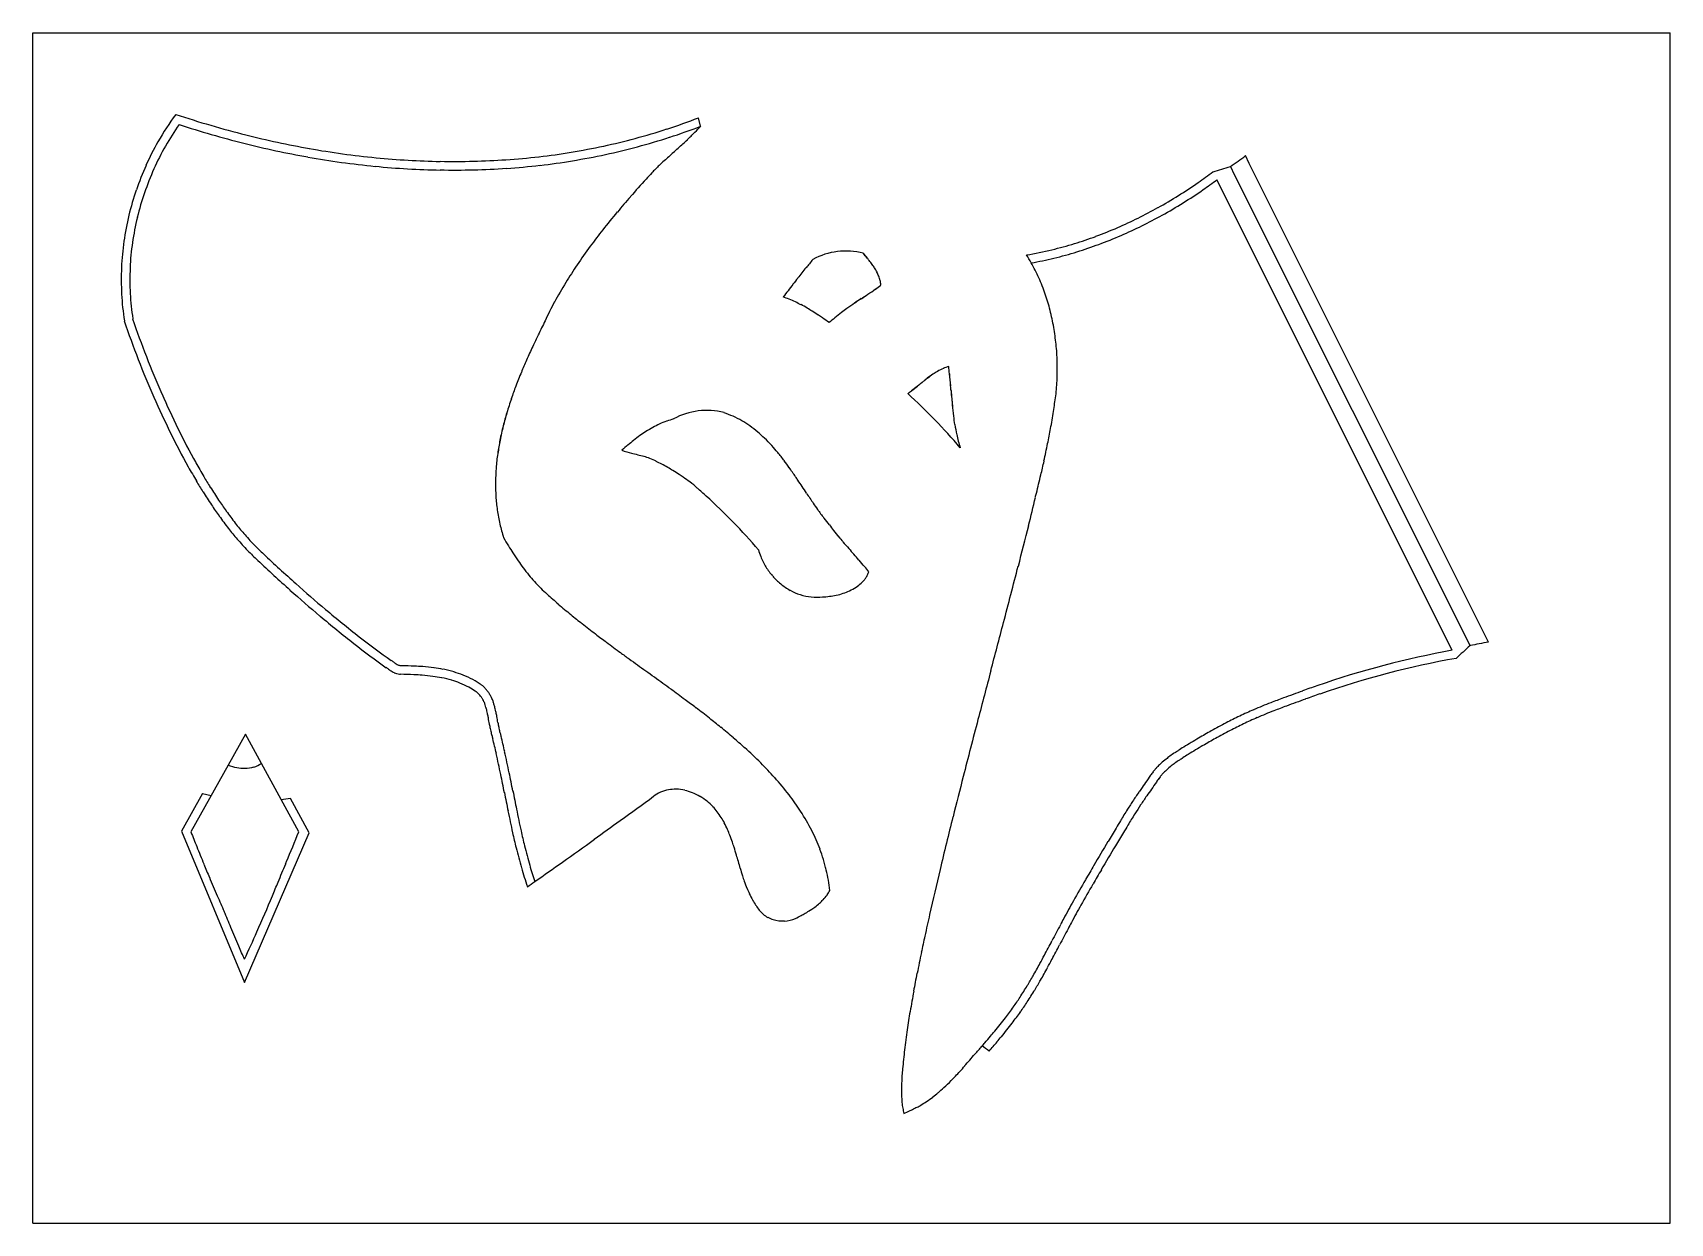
# Model space of a CAD drawing. Extents: x -48 to 1052, y -2304 to -1504.
import ezdxf

# ---------------------------------------------------------------- set-up
doc = ezdxf.new("R2010")
doc.units = 0
doc.layers.add('CUT', color=4, linetype='Continuous', lineweight=25, true_color=0x00ffff)

msp = doc.modelspace()

# ---------------------------------------------------------------- linework, layer by layer
at = {"layer": 'CUT'}
for p, q in [((-47.7, -2304.4), (-47.7, -1504.4)), ((-47.7, -1504.4), (1052.3, -1504.4)), ((1052.3, -2304.4), (1052.3, -1504.4)), ((401, -1567.2), (399.5, -1561.5)), ((756.9, -1594.3), (759.5, -1599.6)), ((769.4, -1592.4), (767.1, -1587)), ((930.2, -1914), (769.4, -1592.4)), ((905.9, -1919.4), (747.8, -1603.3)), ((759.5, -1599.6), (917.9, -1916.3)), ((95.2, -1975.7), (83.7, -1996.5)), ((106, -1995.5), (95.2, -1975.7)), ((83.7, -1996.5), (58.6, -2041.5)), ((131.1, -2041.4), (106, -1995.5)), ((66.4, -2015.6), (52.2, -2041)), ((66.4, -2015.6), (72.2, -2017)), ((125.5, -2019.1), (119.3, -2019.8)), ((138.1, -2042.1), (125.5, -2019.1)), ((52.2, -2041), (94.6, -2142.6)), ((94.6, -2142.6), (138.1, -2042.1)), ((-47.7, -2304.4), (1052.3, -2304.4))]:
    msp.add_line(p, q, dxfattribs=at)
for centre, radius, start, end in [((199, -1669.6), 186.7, 143.7786, 150.5211), ((254.3, -941.9), 650.8, 251.557, 255.8849), ((251.9, -1182), 407.3, 288.0934, 291.2611), ((199, -1669.6), 180.9, 145.1091, 150.5211), ((254.3, -941.9), 656.6, 251.931, 255.8849), ((247.7, -1169.1), 420.8, 285.0705, 288.0934), ((251.9, -1182), 413.1, 288.0934, 291.1653), ((256.9, -1433.9), 196.3, 313.4907, 315.5678), ((308.5, -1484.4), 124.2, 315.5678, 318.1798), ((202.5, -1671.6), 190.8, 150.5211, 155.8725), ((202.5, -1671.6), 185, 150.5211, 155.8725), ((245.3, -977.5), 619.9, 255.8849, 259.9542), ((245.3, -977.5), 614.1, 255.8849, 259.9542), ((241.1, -1001), 590.3, 259.9542, 264.3444), ((241.5, -1142.7), 447.9, 279.31, 282.1596), ((245.5, -1161.2), 429, 282.1596, 285.0705), ((245.5, -1161.2), 434.8, 282.1596, 285.0705), ((247.7, -1169.1), 426.6, 285.0705, 288.0934), ((-352.1, -770), 1097.2, 312.0364, 312.4938), ((233.1, -1408.7), 231, 312.4938, 313.4907), ((203.5, -1672), 191.8, 155.8725, 161.1671), ((241.1, -1001), 596.1, 259.9542, 264.3444), ((236.1, -1052), 544.8, 264.3444, 268.9367), ((236.1, -1052), 539, 264.3444, 268.9367), ((235.7, -1071.6), 519.3, 268.9367, 271.4031), ((236.3, -1097.1), 493.8, 271.4031, 273.9318), ((237.2, -1109.4), 481.5, 273.9318, 276.5884), ((237.2, -1109.4), 487.3, 273.9318, 276.5884), ((239.8, -1132.3), 458.5, 276.5884, 279.31), ((239.8, -1132.3), 464.3, 276.5884, 279.31), ((241.5, -1142.7), 453.7, 279.31, 282.1596), ((498.7, -1724.4), 181.3, 133.8138, 136.0469), ((525.7, -1752.5), 220.3, 132.6557, 133.8138), ((898.4, -2157), 770.2, 132.0364, 132.6557), ((637.1, -1234), 379.7, 286.5429, 288.3899), ((540.5, -1282.3), 379.7, 304.7403, 306.6343), ((203.5, -1672), 186, 155.8725, 161.1671), ((235.7, -1071.6), 525.1, 268.9367, 271.4031), ((236.3, -1097.1), 499.6, 271.4031, 273.9318), ((941.7, -2130.4), 782.1, 137.5741, 138.7293), ((453.6, -1680.8), 118.5, 136.0469, 138.8088), ((544.7, -1329), 335.5, 299.1736, 304.6235), ((518.8, -1293.1), 379.7, 304.7472, 306.5872), ((518.8, -1293.1), 385.5, 304.7463, 306.4337), ((203, -1671.9), 191.4, 161.1671, 166.4682), ((203, -1671.9), 185.6, 161.1671, 166.4682), ((790, -1997.3), 580.2, 138.7293, 140.0703), ((544.7, -1329), 341.3, 299.1736, 304.6246), ((201.6, -1671.5), 189.9, 166.4682, 171.8508), ((739.5, -1955.1), 514.5, 140.0703, 141.7926), ((561.6, -1359.3), 300.8, 293.4221, 299.1736), ((561.6, -1359.3), 306.6, 293.4221, 299.1736), ((201.6, -1671.5), 184.1, 166.4682, 171.8508), ((661, -1893.2), 414.5, 141.7926, 143.7116), ((567, -1371.8), 287.2, 290.2833, 293.4221), ((196.8, -1670.8), 185.1, 171.8508, 177.3057), ((196.8, -1670.8), 179.3, 171.8508, 177.3057), ((630.9, -1871.1), 377.2, 143.7116, 146.0361), ((575.4, -1395.9), 261.7, 283.6134, 287.0474), ((573, -1388.1), 269.9, 287.0474, 290.2833), ((573, -1388.1), 275.6, 287.0474, 290.2833), ((567, -1371.8), 293, 290.2833, 293.4221), ((581.6, -1838), 317.8, 146.0361, 148.5686), ((708.5, -1855.2), 305.3, 139.492, 140.8295), ((498.5, -1697.1), 46, 75.2344, 118.8151), ((225.2, -1893.6), 373.2, 39.5625, 40.2032), ((225.2, -1893.6), 373.3, 39.5628, 40.2032), ((446, -1711.1), 86.8, 38.2337, 39.5625), ((446, -1711.1), 86.8, 38.2344, 39.5628), ((457.1, -1702.4), 72.7, 35.5049, 38.2337), ((457.1, -1702.4), 72.7, 35.5065, 38.2344), ((479.7, -1686.3), 45, 32.0345, 35.5049), ((578.8, -1410.1), 247.1, 279.5733, 283.6134), ((515.2, -1719.6), 123.7, 29.3171, 32.1924), ((578.8, -1410.1), 252.9, 280.0816, 283.6134), ((515.2, -1719.6), 123.7, 24.0678, 29.3171), ((575.4, -1395.9), 267.5, 283.6134, 287.0474), ((193.6, -1670.7), 181.8, 177.3057, 182.9542), ((193.6, -1670.7), 176, 177.3057, 182.9542), ((917.4, -2023), 573.3, 141.8991, 142.4332), ((841.9, -1963.8), 477.4, 140.8295, 141.8991), ((485.9, -1682.4), 37.7, 26.9764, 32.0345), ((494.6, -1678), 27.9, 21.0995, 26.9764), ((497.3, -1677), 25, 13.786, 21.0995), ((500.2, -1676.2), 22, 5.9806, 13.786), ((506.6, -1723.5), 133.2, 19.0083, 24.0678), ((186.7, -1671), 174.9, 182.9542, 188.8851), ((186.7, -1671), 169.1, 182.9542, 188.7176), ((561.8, -1825.9), 294.6, 148.5686, 151.5182), ((2282.4, -3073), 2295.4, 142.4332, 142.7001), ((2282.4, -3073), 2295.4, 142.4332, 142.7001), ((434, -1748.4), 70.1, 67.8722, 71.3516), ((121, -1106.6), 694.9, 303.9268, 304.3688), ((121.1, -1106.7), 694.8, 303.9268, 304.3688), ((326.1, -1406.4), 331.7, 304.3688, 305.4471), ((326.1, -1406.4), 331.7, 304.3688, 305.4471), ((419.5, -1537.6), 170.7, 305.4471, 306.9504), ((501.4, -1725.3), 138.7, 14.3321, 19.0083), ((529.3, -1808.2), 257.6, 151.5182, 154.6725), ((429.4, -1759.9), 82.5, 64.6636, 67.8722), ((425.7, -1767.6), 91, 62.0438, 64.6636), ((413.7, -1790.3), 116.8, 59.731, 62.0438), ((404.5, -1806.1), 135, 58.0344, 59.731), ((369.6, -1861.9), 200.8, 56.6433, 58.0344), ((581.8, -1807.4), 143.6, 126.8399, 129.1534), ((599.9, -1831.5), 173.8, 125.3727, 126.8399), ((699, -1971.1), 345, 124.3313, 125.3727), ((699, -1971.1), 345, 124.3312, 125.3726), ((932.7, -2313.2), 759.3, 123.9268, 124.3313), ((932.8, -2313.3), 759.5, 123.9268, 124.3312), ((490.3, -1728.1), 150.1, 9.8373, 14.3321), ((617.4, -1493.9), 637.2, 198.6909, 203.6361), ((617.4, -1493.9), 631.4, 198.7363, 203.6361), ((1100.7, -2097.4), 897.9, 153.5907, 154.2635), ((344.2, -1900.6), 247.2, 55.8554, 56.6433), ((122.8, -2226.9), 641.4, 55.3663, 55.8554), ((556.4, -1776.2), 103.4, 129.1534, 131.8799), ((484.7, -1729.1), 155.8, 5.6597, 9.8373), ((742, -1925.8), 500.3, 155.1, 156.2618), ((815, -1959.7), 580.7, 154.2635, 155.1), ((474.5, -1730.1), 166.1, 1.613, 5.6597), ((635, -1878.8), 383.4, 156.2616, 157.5885), ((635, -1878.8), 383.4, 156.2618, 157.5888), ((470.2, -1730.2), 170.4, 357.7625, 1.613), ((597.4, -1863.2), 342.7, 157.5885, 159.261), ((597.4, -1863.2), 342.7, 157.5888, 159.2615), ((701.1, -1928.4), 242.1, 128.0444, 128.6216), ((701, -1928.3), 242, 128.0438, 128.6213), ((625.8, -1832.2), 119.9, 127.2243, 128.0444), ((625.7, -1832.1), 119.9, 127.2232, 128.0438), ((605.5, -1805.5), 86.5, 124.0845, 127.2243), ((605.5, -1805.5), 86.4, 124.0827, 127.2232), ((584.6, -1774.7), 49.2, 119.9217, 124.0845), ((580.7, -1767.8), 41.3, 113.7985, 119.9217), ((577, -1759.5), 32.2, 106.8554, 113.7985), ((346.4, -1754.9), 222.8, 5.4771, 6.7562), ((-19, -1789.9), 589.9, 4.691, 5.4771), ((-19, -1789.9), 590, 4.691, 5.4771), ((464.5, -1730), 176.1, 353.9746, 357.7625), ((568.8, -1515.1), 578.3, 203.6361, 208.756), ((537.3, -1840.5), 278.5, 159.261, 161.1164), ((537.3, -1840.5), 278.5, 159.2615, 161.1173), ((502.5, -1691.3), 67.1, 304.067, 306.8243), ((265.4, -2048.7), 408.1, 40.5618, 47.6943), ((443, -1611.8), 166.4, 306.8243, 308.5748), ((442.9, -1611.7), 166.4, 306.8246, 308.5751), ((264.4, -1387.9), 452.7, 308.5748, 308.8378), ((264.2, -1387.6), 453.1, 308.5751, 308.8378), ((893.6, -2169.4), 550.6, 128.6216, 128.8378), ((893.2, -2168.9), 549.9, 128.6213, 128.8378), ((-1586.5, -1918.6), 2162.7, 4.6045, 4.691), ((-1587.2, -1918.6), 2163.4, 4.6045, 4.691), ((1751.5, -1649.7), 1186.2, 184.6045, 184.7623), ((1751.3, -1649.7), 1185.9, 184.6045, 184.7623), ((1199, -1695.8), 631.7, 184.7623, 185.1038), ((1198.9, -1695.8), 631.6, 184.7623, 185.1039), ((246.2, -1696.1), 396.8, 350.899, 352.4224), ((568.8, -1515.1), 584.1, 203.6361, 208.7612), ((473.7, -1820.4), 211.8, 163.3641, 165.8223), ((473.7, -1820.4), 211.7, 163.3655, 165.8242), ((513.5, -1832.3), 253.3, 161.1164, 163.3641), ((513.5, -1832.3), 253.3, 161.1173, 163.3655), ((405, -1804.2), 46, 75.2344, 118.8151), ((396.4, -1820.8), 64.3, 65.758, 71.5849), ((910.2, -1721.6), 341.7, 185.1038, 185.568), ((910.2, -1721.6), 341.7, 185.1039, 185.5682), ((822, -1730.1), 253.2, 185.568, 187.2381), ((822, -1730.1), 253.1, 185.5682, 187.2384), ((157.2, -1681.9), 487, 349.5239, 350.899), ((457.2, -1816.3), 194.8, 165.8223, 168.7303), ((457.2, -1816.3), 194.7, 165.8242, 168.7324), ((410.9, -1845.5), 86.7, 118.9952, 122.5445), ((403.7, -1832.5), 71.8, 115.0961, 118.9952), ((401.2, -1827.1), 65.9, 110.4655, 115.0961), ((398, -1818.5), 56.6, 105.4699, 110.4655), ((395.7, -1822.3), 66, 60.0049, 65.758), ((394.3, -1824.7), 68.8, 54.7123, 60.0049), ((388.4, -1833.1), 79, 49.7753, 54.7123), ((720.1, -1743.1), 150.5, 187.2381, 189.4046), ((697.3, -1746.9), 127.3, 189.4046, 192.5471), ((97.4, -1670.8), 547.8, 348.4485, 349.5239), ((429.6, -1810.8), 166.5, 168.7303, 171.875), ((429.5, -1810.8), 166.5, 168.7324, 171.8774), ((462, -1911.6), 170.3, 130.1465, 131.9809), ((437.5, -1882.6), 132.3, 128.0654, 130.1465), ((428.9, -1871.6), 118.4, 125.451, 128.0654), ((415.8, -1853.2), 95.8, 122.5445, 125.451), ((383.4, -1839), 86.7, 45.6807, 49.7753), ((367.5, -1855.2), 109.5, 42.0362, 45.6807), ((355.8, -1865.8), 125.3, 39.2744, 42.0362), ((667.4, -1753.5), 96.7, 192.5473, 197.9177), ((-91.4, -1632.2), 740.5, 347.5235, 348.4485), ((418.1, -1809.1), 155, 171.875, 175.5027), ((418.1, -1809.1), 155, 171.8774, 175.5052), ((407.2, -1592.9), 201, 252.9137, 254.8039), ((446.4, -1448.4), 350.7, 254.8039, 256.2348), ((340.5, -1855.5), 70.1, 67.8722, 71.3516), ((335.9, -1866.9), 82.5, 64.6636, 67.8722), ((332.2, -1874.7), 91, 62.0438, 64.6636), ((317.9, -1896.8), 174.3, 36.9327, 39.2744), ((289.5, -1918.2), 209.8, 35.3788, 36.9327), ((-228.5, -1601.9), 881, 346.8989, 347.5235), ((625.1, -1470.7), 654.9, 209.8055, 210.7542), ((625.1, -1470.7), 649.1, 209.8101, 210.7542), ((419, -1593.3), 409.4, 210.7542, 211.943), ((399.7, -1807.7), 136.5, 175.5052, 179.3714), ((320.1, -1897.4), 116.8, 59.731, 62.0438), ((310.9, -1913.2), 135, 58.0344, 59.731), ((276.1, -1969), 200.8, 56.6433, 58.0344), ((250.6, -2007.7), 247.2, 55.8554, 56.6433), ((29.3, -2334), 641.4, 55.3663, 55.8554), ((165.6, -2006.1), 361.7, 34.1954, 35.3788), ((194.5, -1986.5), 326.8, 33.7247, 34.1954), ((-855.6, -1455.9), 1524.8, 346.4241, 346.8989), ((419, -1593.3), 415.2, 210.7542, 211.943), ((367.7, -1625.2), 354.7, 211.943, 213.629), ((367.7, -1625.2), 348.9, 211.943, 213.629), ((392.5, -1807.6), 129.3, 179.3714, 183.6725), ((225.4, -2008.6), 263.3, 48.8215, 50.2249), ((130.1, -2117.6), 408.1, 47.6943, 48.8215), ((-3669.4, -4565.8), 4972.5, 33.604, 33.7247), ((1127.5, -1378.3), 786.9, 213.604, 214.1979), ((-283.3, -1594.1), 936, 346.2486, 346.4241), ((296.6, -1672.5), 269.3, 213.629, 215.569), ((296.6, -1672.5), 263.5, 213.629, 215.569), ((273.4, -1689.2), 234.9, 215.569, 218.0272), ((382.2, -1808.3), 119, 183.6725, 188.1564), ((379, -1808.7), 115.8, 188.1564, 192.893), ((130.1, -2117.6), 408.1, 40.6145, 47.6943), ((721.6, -1654.1), 296.2, 214.1979, 215.166), ((672, -1689), 235.5, 215.166, 216.9453), ((-40822.8, 8326.9), 42671.9, 346.22255, 346.24855), ((273.4, -1689.2), 240.7, 215.569, 218.0272), ((239.5, -1715.7), 191.9, 218.0272, 220.747), ((376.3, -1809.4), 113, 192.8917, 197.6882), ((604.1, -1740.1), 150.5, 216.9453, 219.1708), ((606.2, -1747.1), 147.8, 216.5687, 218.3852), ((-3313.1, -853.4), 4055.2, 345.5858, 345.9844), ((239.5, -1715.7), 197.7, 218.0272, 220.747), ((227.6, -1725.9), 182, 220.747, 223.9789), ((227.6, -1725.9), 176.2, 220.747, 223.9789), ((512.1, -1704.2), 280.6, 209.8043, 211.1211), ((656.6, -1707.2), 212.2, 218.3852, 219.9016), ((692.8, -1676.9), 259.3, 219.9016, 220.8176), ((929.1, -1472.8), 571.6, 220.8176, 221.4347), ((210.6, -1742.4), 158.3, 223.9789, 227.4278), ((210.6, -1742.4), 152.5, 223.9789, 227.4529), ((842, -1077.4), 1075.3, 226.624, 228.199), ((840.6, -1078.8), 1067.5, 226.621, 228.1997), ((452.6, -1740.2), 211, 211.1211, 212.6395), ((433, -1752.7), 187.8, 212.6395, 214.5716), ((480.9, -1840.5), 42.6, 195.5518, 201.9572), ((484.5, -1839.1), 46.5, 201.9572, 211.4864), ((1803.8, -700.6), 1738.4, 221.4347, 221.6044), ((-11.3, -2312.4), 689, 41.1761, 41.6044), ((218.5, -2111.5), 383.8, 40.2938, 41.1761), ((403.9, -1772.8), 152.4, 214.5716, 216.7165), ((393.3, -1780.7), 139.2, 216.7165, 219.2956), ((377.1, -1793.9), 118.3, 219.2956, 222.0934), ((485, -1838.7), 47.1, 211.4864, 220.7956), ((483.5, -1840.1), 45, 220.7956, 230.3177), ((349.7, -2000.2), 211.8, 39.1061, 40.2938), ((497.3, -1860.8), 17.7, 325.704, 333.4324), ((498.5, -1861.4), 16.4, 333.4324, 341.4746), ((-6975.1, 87.8), 7836.1, 345.29902, 345.58579), ((703.5, -1232.1), 867.7, 228.1997, 229.9567), ((703.5, -1232.1), 861.9, 228.1997, 229.9567), ((371.1, -1799.3), 110.2, 222.0934, 225.3173), ((362.3, -1808.2), 97.7, 225.3173, 228.7414), ((481.9, -1842), 42.5, 230.3177, 240.8515), ((479.3, -1846.6), 37.2, 240.8515, 252.1138), ((484.1, -1842.6), 40.5, 288.2635, 294.629), ((486.3, -1847.4), 35.2, 294.629, 302.8861), ((491.7, -1855.7), 25.3, 302.8861, 312.6248), ((493.8, -1857.9), 22.3, 312.6248, 318.9004), ((496.3, -1860.1), 19, 318.9004, 325.704), ((654.9, -1290.1), 786.2, 229.9567, 232.0752), ((568, -1582.6), 403, 227.9112, 229.336), ((621.3, -1520.6), 484.8, 229.336, 230.635), ((478.6, -1848.9), 34.8, 252.1138, 277.1034), ((481.6, -1834.6), 48.9, 271.4569, 282.3938), ((481.9, -1835.8), 47.7, 282.3938, 288.2635), ((654.9, -1290.1), 792, 229.9567, 232.0752), ((655.6, -1478.8), 538.9, 230.635, 231.6785), ((756.3, -1351.3), 701.3, 231.6785, 232.5933), ((-15096.7, 2218.7), 16232.6, 345.18001, 345.29902), ((581.5, -1384.3), 666.8, 232.0752, 234.3756), ((826.5, -1259.6), 816.8, 232.5933, 233.25), ((1032.3, -2492.3), 587.3, 100.0075, 101.2338), ((581.5, -1384.3), 672.6, 232.0752, 234.3856), ((1094.5, -900.7), 1264.7, 233.25, 233.7777), ((1252.9, -684.4), 1532.8, 233.7777, 234.0481), ((1010.7, -2503.2), 593.1, 100.1741, 109.2692), ((1010.7, -2503.2), 587.3, 100.0075, 109.2692), ((1310, -2353.5), 587.3, 131.8963, 133.1226), ((169.7, -1961.7), 36.7, 53.7972, 56.7741), ((205.7, -1912.6), 24.2, 233.7972, 240.2878), ((169.7, -1961.7), 42.5, 53.7972, 56.6048), ((202.2, -1918.7), 17.2, 240.2878, 246.076), ((205.7, -1912.6), 18.4, 233.7972, 240.2878), ((200.6, -1922.3), 13.3, 246.076, 253.2162), ((202.2, -1918.7), 11.4, 240.2878, 246.076), ((200.3, -1923.2), 12.3, 253.2162, 262.6262), ((200.6, -1922.3), 7.48, 246.076, 253.2162), ((200.3, -1923.2), 6.53, 253.2162, 262.6262), ((200.2, -1923.9), 11.6, 262.6262, 265.5787), ((190.3, -2300), 364.6, 87.1561, 88.5774), ((200.2, -1923.9), 5.78, 262.6262, 272.6324), ((190.3, -2300), 370.4, 87.1561, 88.4206), ((199.7, -2111.2), 175.6, 85.3493, 87.1561), ((199.7, -2111.2), 181.4, 85.3493, 87.1561), ((202.3, -2078.5), 148.6, 82.4196, 85.3493), ((208.4, -2032.4), 102.1, 78.886, 82.4196), ((211.3, -2018.1), 87.6, 74.035, 78.886), ((216.9, -1998.3), 66.9, 68.4852, 74.035), ((3616.9, 2575.1), 5559.3, 234.0481, 234.1901), ((-3808.5, -7716.7), 7131.5, 54.07537, 54.19006), ((18450.6, -6657.4), 18469.1, 165.18001, 165.28461), ((202.3, -2078.5), 142.8, 82.4196, 85.3493), ((208.4, -2032.4), 96.3, 78.886, 82.4196), ((211.3, -2018.1), 81.8, 74.035, 78.886), ((216.9, -1998.3), 61.1, 68.4852, 74.035), ((219.4, -1992), 54.3, 61.6198, 68.4852), ((219.4, -1992), 60.1, 61.6198, 68.4852), ((223.3, -1984.7), 46.1, 55.2506, 61.6198), ((223.3, -1984.7), 51.9, 54.2312, 61.6198), ((241.2, -1959.5), 15.2, 46.9609, 56.2327), ((241.2, -1959.5), 21, 46.9609, 53.4436), ((241.4, -1959.3), 20.7, 40.4344, 46.9609), ((240.9, -1959.7), 21.3, 34.2708, 40.4344), ((-555.7, -3227.1), 1587.4, 53.8323, 54.0754), ((-409.8, -3027.6), 1340.2, 53.3319, 53.8323), ((1179.1, -2987.7), 1106, 109.7519, 110.4573), ((1215.3, -3088.4), 1213.1, 109.2692, 109.7519), ((241.4, -1959.3), 14.9, 40.4344, 46.9609), ((240.9, -1959.7), 15.5, 34.2708, 40.4344), ((238.5, -1961.3), 18.4, 28.4865, 34.2708), ((236.4, -1962.4), 20.8, 23.6881, 28.4865), ((229.8, -1965.4), 28.1, 19.4359, 23.6881), ((224.9, -1967.1), 33.2, 16.2564, 19.4359), ((209.4, -1971.6), 49.4, 13.5825, 16.2564), ((238.5, -1961.3), 24.2, 28.4865, 34.2708), ((236.4, -1962.4), 26.6, 23.6881, 28.4865), ((229.8, -1965.4), 33.9, 19.4359, 23.6881), ((224.9, -1967.1), 39, 16.2564, 19.4359), ((209.4, -1971.6), 55.1, 13.5825, 16.2564), ((-115.5, -2632.3), 847.4, 52.7026, 53.3319), ((932.7, -2332.1), 405.7, 111.5095, 113.2608), ((966.2, -2417.1), 497, 110.4573, 111.5095), ((966.2, -2417.1), 491.2, 110.4573, 111.5095), ((1179.1, -2987.7), 1100.2, 109.7519, 110.4573), ((1215.3, -3088.4), 1207.3, 109.2692, 109.7519), ((198, -1974.4), 61.1, 11.8421, 13.5825), ((147.5, -1984.9), 112.7, 10.5339, 11.8421), ((184.9, -1978), 74.7, 10.0494, 10.5339), ((-2553.4, -2463.3), 2855.6, 9.9682, 10.0494), ((484.3, -1929.4), 228.7, 189.9682, 190.7155), ((198, -1974.4), 66.9, 11.8421, 13.5825), ((147.5, -1984.9), 118.5, 10.5339, 11.8421), ((184.9, -1978), 80.5, 10.0494, 10.5339), ((-2553.4, -2463.3), 2861.4, 9.9682, 10.0494), ((484.3, -1929.4), 222.9, 189.9682, 190.7155), ((-40.9, -2534.3), 724.3, 51.8154, 52.7026), ((65.5, -2399.1), 552.2, 50.7992, 51.8154), ((8616.8, -4074.8), 8301.8, 165.28461, 165.55697), ((916.4, -2280.9), 352.4, 117.4405, 119.2907), ((882.5, -2215.6), 278.8, 115.3606, 117.4405), ((882.5, -2215.6), 273, 115.3606, 117.4405), ((884, -2218.6), 282.2, 113.2608, 115.3606), ((884, -2218.6), 276.4, 113.2608, 115.3606), ((932.7, -2332.1), 399.9, 111.5095, 113.2608), ((352.2, -1954.4), 94.2, 190.7155, 191.9022), ((334.1, -1958.2), 75.7, 191.9022, 194.0612), ((309.5, -1964.3), 50.3, 194.0612, 196.625), ((-103.2, -2072.1), 376.3, 12.7943, 14.3665), ((352.2, -1954.4), 88.4, 190.7155, 191.9022), ((334.1, -1958.2), 69.9, 191.9022, 194.0612), ((309.5, -1964.3), 44.5, 194.0612, 196.7671), ((-103.2, -2072.1), 382.1, 12.7943, 14.3842), ((101.3, -2355.2), 495.6, 49.5274, 50.7992), ((156.7, -2290.3), 410.2, 48.1296, 49.5274), ((1024.9, -2466), 567, 120.6905, 121.8698), ((940.9, -2324.5), 402.4, 119.2907, 120.6905), ((940.9, -2324.5), 396.6, 119.2907, 120.6905), ((916.4, -2280.9), 346.6, 117.4405, 119.2907), ((-425.4, -2145.3), 706.6, 11.6299, 12.7943), ((-425.4, -2145.3), 712.4, 11.6299, 12.7943), ((246.4, -2191.2), 276.6, 45.155, 48.2648), ((767.7, -2063.1), 88.9, 125.3421, 127.4486), ((790.4, -2095.2), 128.3, 123.5883, 125.3421), ((806.3, -2119.2), 157, 122.5497, 123.5883), ((919, -2295.7), 366.5, 121.8698, 122.5497), ((919, -2295.7), 360.7, 121.8698, 122.5497), ((1024.9, -2466), 561.2, 120.6905, 121.8698), ((94.8, -1970.6), 28.2, 246.721, 258.8709), ((94.2, -1973.6), 25.1, 258.8709, 271.7349), ((94.3, -1975.5), 23.2, 271.7349, 286.408), ((94.8, -1977.4), 21.3, 286.408, 301.7255), ((-1058, -2275.5), 1358.3, 11.1009, 11.6299), ((281.6, -2155.8), 226.6, 41.7195, 45.155), ((756.7, -2040.3), 64.9, 142.7525, 144.1497), ((747.4, -2033.1), 53.2, 140.0115, 142.7525), ((732.8, -2020.9), 34.1, 136.5903, 140.0115), ((733.1, -2021.2), 34.5, 131.3302, 136.5903), ((752.1, -2042.8), 63.3, 127.4486, 131.3302), ((732.8, -2020.9), 28.3, 136.5903, 140.0115), ((733.1, -2021.2), 28.7, 131.3302, 136.5903), ((752.1, -2042.8), 57.5, 127.4486, 131.3302), ((767.7, -2063.1), 83.1, 125.3421, 127.4486), ((790.4, -2095.2), 122.5, 123.5883, 125.3421), ((806.3, -2119.2), 151.2, 122.5497, 123.5883), ((-1058, -2275.5), 1352.5, 11.1009, 11.6299), ((383.6, -2037.9), 25.1, 87.7799, 99.7154), ((383.4, -2044), 31.3, 77.0865, 87.7799), ((298.3, -2140.9), 204.3, 37.4987, 41.7195), ((4616.9, -3044.6), 4171.3, 165.557, 165.9412), ((1461.5, -2538.5), 928, 144.8874, 145.5854), ((1461.5, -2538.5), 922.2, 144.8874, 145.5854), ((892.9, -2138.6), 232.9, 144.1497, 144.8874), ((892.9, -2138.6), 227.1, 144.1497, 144.8874), ((756.7, -2040.3), 59.1, 142.7525, 144.1497), ((747.4, -2033.1), 47.4, 140.0115, 142.7525), ((2529.3, -1571.6), 2303.2, 191.1009, 191.4137), ((2529.3, -1571.6), 2297.4, 191.1009, 191.4137), ((-4844.6, 5119.6), 8838.8, 305.97, 306.15001), ((382.8, -2034.6), 21.7, 113.8208, 128.2722), ((383.2, -2035.5), 22.7, 99.7154, 113.8208), ((382.6, -2047.3), 34.6, 68.1902, 77.0865), ((381.1, -2051), 38.6, 59.768, 68.1902), ((381.1, -2051.2), 38.8, 51.3714, 59.768), ((383.7, -2047.8), 34.6, 42.469, 51.3714), ((328.9, -2117.4), 165.7, 32.8126, 37.4987), ((1028, -2241.5), 402.6, 146.6466, 147.681), ((1027.2, -2240.9), 401.6, 145.5854, 146.6466), ((1028, -2241.5), 396.8, 146.6466, 147.681), ((1027.2, -2240.9), 395.8, 145.5854, 146.6466), ((1158.5, -1848.3), 904.8, 191.4137, 192.3592), ((1158.5, -1848.3), 899, 191.4137, 192.3592), ((-2721.1, 2193.5), 5223.3, 305.7358, 305.97), ((375.1, -2056.5), 46.8, 37.68, 43.1402), ((371.5, -2059.3), 51.3, 32.4644, 37.68), ((368.1, -2061.5), 55.4, 28.0025, 32.4644), ((342.7, -2108.5), 149.3, 27.0656, 32.8126), ((3912.5, -2868.2), 3445.2, 165.9412, 166.5492), ((1326.1, -2427.7), 754, 148.5165, 148.9571), ((1209.2, -2356.1), 617, 147.681, 148.5165), ((1209.2, -2356.1), 611.2, 147.681, 148.5165), ((922.1, -1704.3), 927, 201.3292, 201.9867), ((-204340.2, 81822.8), 221001.6, 337.693325, 337.698933), ((699.1, -1949), 434.5, 192.3592, 193.7285), ((699.1, -1949), 428.7, 192.3592, 193.7285), ((355.9, -2067.9), 69.1, 24.0086, 28.0025), ((346.6, -2072.1), 79.3, 21.0165, 24.0086), ((313.3, -2084.9), 115, 18.5314, 21.0165), ((365.6, -2096.8), 123.6, 20.7472, 27.0656), ((2784.8, -3305.6), 2456.5, 148.9571, 149.2012), ((2784.8, -3305.6), 2450.7, 148.9571, 149.2012), ((1326.1, -2427.7), 748.2, 148.5165, 148.9571), ((1260.8, -1567.5), 1292.3, 201.9867, 202.5436), ((624.7, -1967.2), 357.8, 193.7285, 195.9452), ((624.7, -1967.2), 352, 193.7285, 195.9452), ((-2245.9, 1533.1), 4409.8, 305.3934, 305.7358), ((288.1, -2093.3), 141.6, 17.0316, 18.5314), ((133.3, -2140.7), 303.5, 16.0072, 17.0316), ((374.5, -2093.4), 114, 13.3731, 20.7472), ((4058.3, -4064.8), 3939.2, 149.2012, 149.4733), ((4058.3, -4064.8), 3933.4, 149.2012, 149.4733), ((1508.9, -1464.6), 1560.9, 202.5436, 202.8998), ((-3237.1, -679.6), 3633, 337.4105, 337.6197), ((-1063.5, -1574.7), 1282.3, 337.6197, 337.6933), ((525.8, -1995.4), 255, 195.9452, 198.9619), ((525.8, -1995.4), 249.2, 195.9452, 198.5797), ((-1596.4, 619), 3288.4, 304.9968, 305.3934), ((-343.9, -2277.6), 800, 15.6801, 16.0072), ((855.1, -1941), 445.5, 195.6801, 196.2675), ((653.8, -1999.8), 235.7, 196.2675, 197.5502), ((385.6, -2090.8), 102.6, 5.5998, 13.3731), ((2953, -2638.7), 2458.6, 166.5492, 167.2689), ((1870.3, -2774.5), 1399, 149.4733, 149.9297), ((1870.3, -2774.5), 1393.2, 149.4733, 149.9297), ((2850.1, -898), 3016.9, 202.8998, 203.156), ((-1796.7, -1278.9), 2072.9, 337.1336, 337.4105), ((-1596.4, 619), 3288.4, 304.8916, 304.9968), ((549.1, -2032.9), 125.9, 197.5502, 199.3051), ((528.4, -2040.2), 104, 199.3051, 202.0286), ((1647.5, -2645.6), 1141.6, 149.9297, 150.7528), ((1647.5, -2645.6), 1135.8, 149.9297, 150.7528), ((5813.7, 369.5), 6240.1, 203.15604, 203.26254), ((-1322.3, -1479), 1558.1, 336.1698, 337.1336), ((501.3, -2051.1), 74.7, 202.0286, 205.2422), ((493.4, -2054.8), 66, 205.2422, 209.3963), ((483.3, -2060.5), 54.4, 209.3963, 213.9716), ((449.1, -2053.2), 48.2, 306.4873, 311.3231), ((457.4, -2062.7), 35.5, 311.3231, 316.9575), ((460.8, -2065.9), 30.9, 316.9575, 324.3641), ((465.9, -2069.5), 24.6, 324.3641, 332.6531), ((1320.9, -2462.7), 767.3, 150.7528, 151.7569), ((-6487.9, -4918.9), 7150.1, 23.1696, 23.26254), ((455, -2081.9), 19, 208.258, 219.7292), ((455.2, -2081.7), 19.3, 219.7292, 231.1129), ((455.5, -2081.3), 19.9, 231.1129, 241.9787), ((456.1, -2080.3), 21, 241.9787, 252.5554), ((456.2, -2079.8), 21.5, 252.5554, 273.0328), ((456.2, -2080.4), 21, 273.0328, 293.7863), ((386.8, -1944.9), 173.2, 296.7411, 298.1707), ((422.7, -2012.1), 97, 298.1707, 300.0809), ((430.9, -2026.2), 80.7, 300.0809, 303.0004), ((444.1, -2046.4), 56.6, 303.0004, 306.4873), ((2839.3, -2611.4), 2341.7, 167.3083, 167.6722), ((1220.1, -2408.5), 652.9, 151.7569, 152.1778), ((1320.9, -2462.7), 761.5, 150.7528, 151.7569), ((-2861.6, -3366.9), 3205.6, 22.9269, 23.1696), ((-756.9, -1728.7), 940, 334.9289, 336.1698), ((1911.2, -2408.5), 1391.7, 167.6722, 168.1443), ((4464.3, -4120.6), 4321.1, 152.1778, 152.3414), ((4464.3, -4120.6), 4315.3, 152.1778, 152.3414), ((1220.1, -2408.5), 647.1, 151.7569, 152.1778), ((-1389.7, -2744.4), 1607.5, 22.5841, 22.9269), ((1699.8, -2364.1), 1175.6, 168.1443, 168.8332), ((-938.9, -1288.8), 1779.2, 331.9912, 332.3414), ((-938.9, -1288.8), 1785, 331.9912, 332.3414), ((207.6, -1900), 480, 330.2533, 331.3831), ((111.1, -1847.3), 589.9, 331.3831, 331.9912), ((207.6, -1900), 485.8, 330.2533, 331.3831), ((111.1, -1847.3), 595.7, 331.3831, 331.9912), ((1406.6, -2306.3), 876.9, 168.8332, 169.6307), ((388.1, -2004.4), 271.4, 326.9341, 328.8596), ((350.5, -1981.6), 315.4, 328.8596, 330.2533), ((350.5, -1981.6), 321.2, 328.8596, 330.2533), ((1312.1, -2289), 780.7, 169.6307, 170.6466), ((439.8, -2038.1), 209.7, 324.7437, 326.9341), ((439.8, -2038.1), 215.5, 324.7437, 326.9341), ((388.1, -2004.4), 277.2, 326.9341, 328.8596), ((1169.6, -2265.5), 636.4, 170.6466, 171.7717), ((334.8, -1957.2), 342.3, 320.4076, 322.322), ((436.4, -2035.6), 213.9, 322.322, 324.7437), ((436.4, -2035.6), 219.7, 322.322, 324.7437), ((1117.3, -2257.9), 583.5, 171.7717, 173.1149), ((256, -1892), 444.5, 319.8265, 320.4076), ((334.8, -1957.2), 348.1, 320.4076, 322.322), ((1034.2, -2247.9), 499.8, 173.1149, 174.5661), ((-2949.6, 874.4), 4678.8, 319.0696, 319.158), ((-30, -1649.5), 819.5, 319.158, 319.3692), ((461.5, -2369.3), 224.5, 53.5705, 55.0667), ((47.3, -1715.8), 717.7, 319.3692, 319.8265), ((47.3, -1715.8), 723.5, 319.185, 319.8265), ((256, -1892), 450.3, 319.8265, 320.4076), ((371.1, -2015.8), 276.5, 317.5655, 318.5859), ((-344.3, -1384.8), 1230.3, 318.5859, 319.0696), ((687.8, -2216.2), 151.9, 176.9333, 178.4918), ((722.1, -2218.1), 186.3, 176.0138, 176.9333), ((968.5, -2235.2), 433.3, 175.4108, 176.0138), ((463.2, -2104.2), 148.8, 312.8552, 315.4736), ((403.1, -2045.1), 233.1, 315.4736, 317.5655), ((639.8, -2215), 103.9, 178.4918, 180.3759), ((626, -2215.1), 90.1, 180.3759, 182.9242), ((606.3, -2216.1), 70.4, 182.9242, 185.8081), ((506.9, -2154.8), 81.9, 304.1121, 307.711), ((500, -2145.9), 93.1, 307.711, 310.4796), ((478.4, -2120.6), 126.4, 310.4796, 312.8552), ((599.6, -2216.8), 63.7, 185.8081, 189.345), ((590.1, -2218.3), 54, 189.345, 193.1863), ((329.1, -1768.8), 506.7, 294.2884, 294.7673), ((488.5, -2114.3), 126.2, 294.7673, 295.7271), ((497.8, -2133.6), 104.7, 295.7271, 297.6593), ((515.5, -2167.4), 66.7, 297.6593, 300.0811), ((516.2, -2168.5), 65.3, 300.0811, 304.1121)]:
    msp.add_arc(centre, radius, start, end, dxfattribs=at)

doc.saveas('drawing.dxf')
